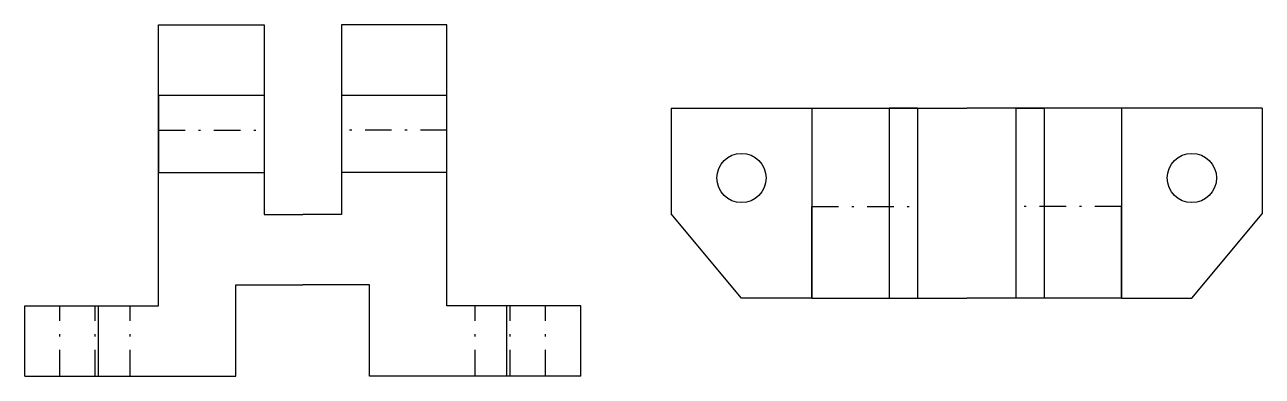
# Model space of a CAD drawing. Header units: millimetres. Extents: x 5.9 to 64.9, y 7.1 to 23.9.
import ezdxf

# ---------------------------------------------------------------- set-up
doc = ezdxf.new("R2010")
doc.units = ezdxf.units.MM
doc.linetypes.add('DASHDOTX2', pattern=[50.8, 25.4, -12.7, 0, -12.7])
doc.linetypes.add('DASHED', pattern=[19.05, 12.7, -6.35])
for name, color, linetype in [('Cercuri', 3, 'Continuous'), ('Contur', 1, 'Continuous'), ('Linie punctata dubla', 2, 'Continuous'), ('Linie punctata simpla', 6, 'DASHED'), ('Linie punctataa', 4, 'DASHDOTX2')]:
    doc.layers.add(name, color=color, linetype=linetype)

msp = doc.modelspace()

# ---------------------------------------------------------------- linework, layer by layer
at = {"layer": 'Cercuri'}
for centre in [(40.088, 16.576), (61.575, 16.576)]:
    msp.add_circle(centre, 1.175, dxfattribs=at)
at = {"layer": 'Contur'}
for p, q in [((12.274, 10.465), (12.274, 23.895)), ((12.274, 23.895), (17.31, 23.895)), ((17.31, 23.895), (17.31, 14.83)), ((26.039, 23.895), (21.003, 23.895)), ((21.003, 23.895), (21.003, 14.83)), ((26.039, 10.465), (26.039, 23.895)), ((12.274, 20.537), (17.31, 20.537)), ((12.274, 20.537), (12.274, 18.859)), ((21.003, 20.537), (26.039, 20.537)), ((36.731, 19.907), (36.731, 14.871)), ((36.731, 19.907), (43.446, 19.907)), ((43.446, 19.907), (43.446, 14.871)), ((43.446, 19.907), (48.482, 19.907)), ((48.482, 19.907), (47.139, 19.907)), ((48.482, 19.907), (48.482, 10.842)), ((48.482, 19.907), (50.832, 19.907)), ((53.182, 19.907), (50.832, 19.907)), ((58.218, 19.907), (53.182, 19.907)), ((53.182, 19.907), (53.182, 10.842)), ((53.182, 19.907), (54.525, 19.907)), ((58.218, 19.907), (58.218, 14.871)), ((64.932, 19.907), (58.218, 19.907)), ((64.932, 19.907), (64.932, 14.871)), ((12.274, 18.859), (12.274, 16.844)), ((12.274, 16.844), (17.31, 16.844)), ((26.039, 16.844), (21.003, 16.844)), ((17.31, 14.83), (19.156, 14.83)), ((21.003, 14.83), (19.156, 14.83)), ((40.088, 10.842), (36.731, 14.871)), ((43.446, 10.842), (43.446, 15.207)), ((43.446, 14.871), (43.446, 10.842)), ((58.218, 10.842), (58.218, 15.207)), ((58.218, 14.871), (58.218, 10.842)), ((61.575, 10.842), (64.932, 14.871)), ((15.967, 7.108), (15.967, 11.473)), ((15.967, 11.473), (19.156, 11.473)), ((22.346, 11.473), (19.156, 11.473)), ((22.346, 7.108), (22.346, 11.473)), ((43.446, 10.842), (40.088, 10.842)), ((43.446, 10.842), (48.482, 10.842)), ((48.482, 10.842), (50.832, 10.842)), ((53.182, 10.842), (50.832, 10.842)), ((58.218, 10.842), (53.182, 10.842)), ((58.218, 10.842), (61.575, 10.842)), ((5.895, 7.108), (5.895, 10.465)), ((5.895, 10.465), (12.274, 10.465)), ((32.418, 10.465), (26.039, 10.465)), ((32.418, 7.108), (32.418, 10.465)), ((5.895, 7.108), (15.967, 7.108)), ((32.418, 7.108), (22.346, 7.108))]:
    msp.add_line(p, q, dxfattribs=at)
at = {"layer": 'Linie punctata dubla', "ltscale": 0.05}
for p, q in [((9.42, 7.108), (9.42, 10.465)), ((28.893, 7.108), (28.893, 10.465))]:
    msp.add_line(p, q, dxfattribs=at)
at = {"layer": 'Linie punctata simpla', "ltscale": 0.75}
for p, q in [((47.139, 19.907), (47.139, 10.842)), ((54.525, 19.907), (54.525, 10.842))]:
    msp.add_line(p, q, dxfattribs=at)
at = {"layer": 'Linie punctataa', "ltscale": 0.05}
for p, q in [((12.274, 18.859), (17.31, 18.859)), ((26.039, 18.859), (21.003, 18.859)), ((43.446, 15.207), (48.482, 15.207)), ((58.218, 15.207), (53.182, 15.207)), ((7.574, 7.108), (7.574, 10.465)), ((9.252, 7.108), (9.252, 10.465)), ((10.931, 7.108), (10.931, 10.465)), ((27.382, 7.108), (27.382, 10.465)), ((29.06, 7.108), (29.06, 10.465)), ((30.739, 7.108), (30.739, 10.465))]:
    msp.add_line(p, q, dxfattribs=at)

doc.saveas('drawing.dxf')
